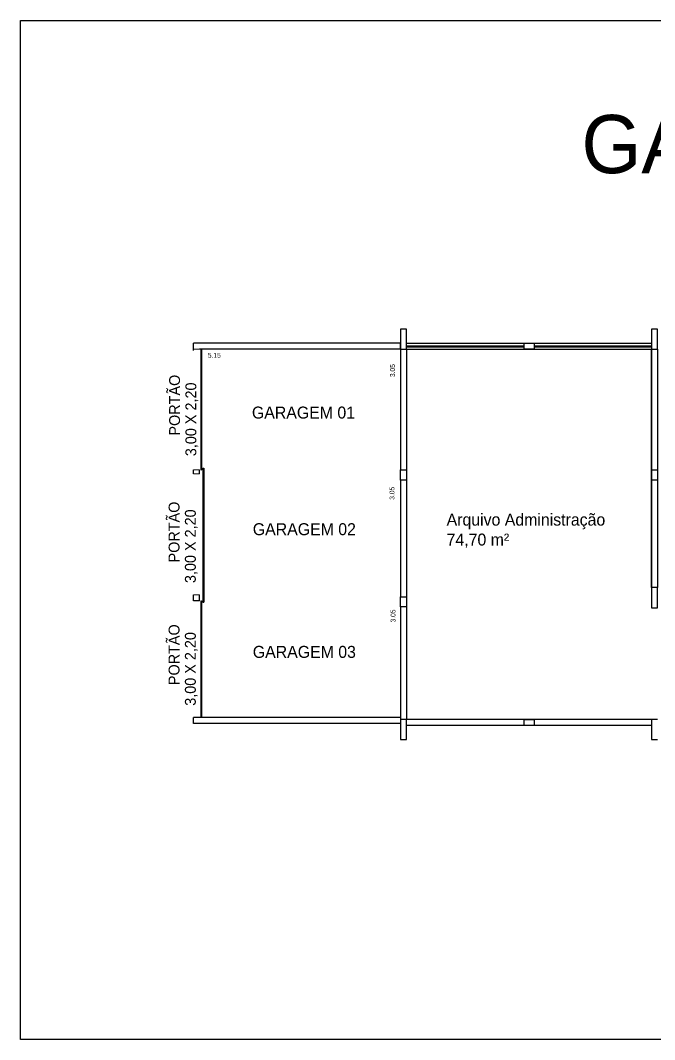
# Model space of a CAD drawing. Header units: inches. Extents: x 1211 to 1586, y 4594 to 4984.
# Drawn here: x 1211.16 to 1226.94, y 4664.73 to 4690.07 of the extents above; entities that cross this region are included whole.
import ezdxf

# ---------------------------------------------------------------- set-up
doc = ezdxf.new("R2010")
doc.units = ezdxf.units.IN
doc.header["$MEASUREMENT"] = 0
for name, color, linetype in [('.5', 5, 'Continuous'), ('0.8', 8, 'Continuous'), ('1', 1, 'Continuous'), ('Capa4', 4, 'Continuous'), ('Layer2', 2, 'Continuous'), ('PORTA', 3, 'Continuous'), ('Vão', 2, 'Continuous')]:
    doc.layers.add(name, color=color, linetype=linetype)
doc.layers.add('DESENHO', color=7, linetype='Continuous', lineweight=5)
doc.dimstyles.new('COTAS INTERNA', dxfattribs={"dimtxt": 0.12, "dimasz": 0.18, "dimexe": 0.18, "dimexo": 0.0625, "dimgap": 0.09, "dimtad": 2, "dimjust": 1, "dimtoh": 1, "dimzin": 0, "dimdsep": 46, "dimtxsty": 'Standard', "dimblk": 'ARCHTICK', "dimcen": 0.09, "dimse1": 1, "dimse2": 1, "dimsd1": 1, "dimsd2": 1, "dimclrt": 7, "dimadec": 0, "dimazin": 0, "dimtfac": 1, "dimtofl": 0, "dimtmove": 0, "dimatfit": 1, "dimldrblk": 'ARCHTICK', "dimfxl": 1, "dimtolj": 2, "dimtzin": 0, "dimarcsym": 0})

# ---------------------------------------------------------------- blocks, each defined once
blk = doc.blocks.new('*D394')
at = {"layer": 'Defpoints', "color": 0, "transparency": 16777216}
for p in [(1215.467, 4681.891), (1220.617, 4681.891), (1220.617, 4681.891)]:
    blk.add_point(p, dxfattribs=at)
at = {"layer": 'Layer2', "color": 7, "transparency": 16777216, "insert": (1215.987, 4681.741), "char_height": 0.12, "attachment_point": 5}
blk.add_mtext('\\A2;5.15', dxfattribs=at)
blk = doc.blocks.new('_ARCHTICK')
at = {"color": 0, "linetype": 'ByBlock', "ltscale": 0.05, "const_width": 0.15}
blk.add_lwpolyline([(-0.5, -0.5), (0.5, 0.5)], dxfattribs=at)
blk = doc.blocks.new('*D395')
at = {"layer": 'Defpoints', "color": 0, "transparency": 16777216}
for p in [(1220.617, 4681.891), (1220.571, 4678.841), (1220.617, 4678.841)]:
    blk.add_point(p, dxfattribs=at)
at = {"layer": 'Layer2', "color": 7, "transparency": 16777216, "insert": (1220.421, 4681.361), "char_height": 0.12, "attachment_point": 5, "rotation": 90}
blk.add_mtext('\\A2;3.05', dxfattribs=at)
blk = doc.blocks.new('*D396')
at = {"layer": 'Defpoints', "color": 0, "transparency": 16777216}
for p in [(1220.571, 4678.841), (1220.559, 4675.791), (1220.617, 4675.791)]:
    blk.add_point(p, dxfattribs=at)
at = {"layer": 'Layer2', "color": 7, "transparency": 16777216, "insert": (1220.409, 4678.311), "char_height": 0.12, "attachment_point": 5, "rotation": 90}
blk.add_mtext('\\A2;3.05', dxfattribs=at)
blk = doc.blocks.new('*D397')
at = {"layer": 'Defpoints', "color": 0, "transparency": 16777216}
for p in [(1220.617, 4675.791), (1220.585, 4672.741), (1220.617, 4672.741)]:
    blk.add_point(p, dxfattribs=at)
at = {"layer": 'Layer2', "color": 7, "transparency": 16777216, "insert": (1220.435, 4675.261), "char_height": 0.12, "attachment_point": 5, "rotation": 90}
blk.add_mtext('\\A2;3.05', dxfattribs=at)

msp = doc.modelspace()

# ---------------------------------------------------------------- linework, layer by layer
at = {"layer": '.5'}
for p, q in [((1227.0172, 4672.6906), (1226.8672, 4672.6906)), ((1226.8672, 4672.6906), (1226.8672, 4672.1906)), ((1226.8672, 4672.1906), (1227.0172, 4672.1906))]:
    msp.add_line(p, q, dxfattribs=at)
for points in [[(1220.7672, 4681.8906), (1220.7672, 4682.3906), (1220.6172, 4682.3906), (1220.6172, 4681.8906), (1220.7672, 4681.8906)], [(1220.7672, 4681.8906), (1220.7672, 4682.3906), (1220.6172, 4682.3906), (1220.6172, 4681.8906), (1220.7672, 4681.8906)], [(1227.0172, 4681.8906), (1227.0172, 4682.3906), (1226.8672, 4682.3906), (1226.8672, 4681.8906), (1227.0172, 4681.8906)], [(1223.9422, 4681.8906), (1223.6922, 4681.8906), (1223.6922, 4682.0406), (1223.9422, 4682.0406), (1223.9422, 4681.8906)], [(1220.6172, 4678.6406), (1220.6172, 4678.8906), (1220.7672, 4678.8906), (1220.7672, 4678.6406), (1220.6172, 4678.6406)], [(1226.8672, 4678.6406), (1226.8672, 4678.8906), (1227.0172, 4678.8906), (1227.0172, 4678.6406), (1226.8672, 4678.6406)], [(1227.0172, 4675.4656), (1227.0172, 4675.9656), (1226.8672, 4675.9656), (1226.8672, 4675.4656), (1227.0172, 4675.4656)], [(1220.6172, 4675.4906), (1220.6172, 4675.7406), (1220.7672, 4675.7406), (1220.7672, 4675.4906), (1220.6172, 4675.4906)], [(1220.7672, 4672.1906), (1220.7672, 4672.6906), (1220.6172, 4672.6906), (1220.6172, 4672.1906), (1220.7672, 4672.1906)], [(1220.7672, 4672.1906), (1220.7672, 4672.6906), (1220.6172, 4672.6906), (1220.6172, 4672.1906), (1220.7672, 4672.1906)], [(1223.9422, 4672.5406), (1223.6922, 4672.5406), (1223.6922, 4672.6906), (1223.9422, 4672.6906), (1223.9422, 4672.5406)]]:
    msp.add_lwpolyline(points, dxfattribs=at)
for p, q in [((1215.4672, 4681.8606), (1215.4672, 4682.0406)), ((1220.6172, 4682.0406), (1215.4672, 4682.0406)), ((1220.6172, 4681.8906), (1215.6172, 4681.8906)), ((1220.6172, 4681.8906), (1220.6172, 4682.0406)), ((1220.6172, 4681.8906), (1220.6172, 4678.8906)), ((1220.7672, 4682.0406), (1226.8672, 4682.0406)), ((1220.7672, 4681.8906), (1226.8672, 4681.8906)), ((1220.7672, 4681.8906), (1220.7672, 4678.8906)), ((1215.4672, 4678.7906), (1215.4672, 4678.8906)), ((1215.6172, 4678.7906), (1215.6172, 4678.8906)), ((1220.6172, 4678.6406), (1220.6172, 4675.7406)), ((1220.7672, 4678.6406), (1220.7672, 4675.7406)), ((1215.4672, 4675.6406), (1215.4672, 4675.7906)), ((1215.6172, 4675.6406), (1215.6172, 4675.7906)), ((1215.6172, 4675.6406), (1215.4672, 4675.6406)), ((1220.6172, 4675.4906), (1220.6172, 4672.5906)), ((1220.7672, 4675.4906), (1220.7672, 4672.6906)), ((1215.4672, 4672.5906), (1215.4672, 4672.7406)), ((1220.6172, 4672.7406), (1215.4672, 4672.7406)), ((1220.6172, 4672.5906), (1215.4672, 4672.5906)), ((1226.8672, 4672.6906), (1220.7672, 4672.6906)), ((1220.7672, 4672.5406), (1220.7672, 4672.6906)), ((1226.8672, 4672.5406), (1220.7672, 4672.5406))]:
    msp.add_line(p, q)
at = {"color": 1}
for p, q in [((1215.6522, 4681.8906), (1215.6522, 4678.8906)), ((1215.6722, 4681.8906), (1215.6722, 4678.8906)), ((1215.6522, 4678.8906), (1215.6722, 4678.8906)), ((1215.7024, 4678.9346), (1215.7024, 4675.6013)), ((1215.7024, 4678.9346), (1215.7224, 4678.9346)), ((1215.7224, 4678.9346), (1215.7224, 4675.6013)), ((1215.6522, 4675.6406), (1215.6522, 4672.7406)), ((1215.6522, 4675.6406), (1215.6722, 4675.6406)), ((1215.6722, 4675.6406), (1215.6722, 4672.7406)), ((1215.7024, 4675.6013), (1215.7224, 4675.6013))]:
    msp.add_line(p, q, dxfattribs=at)
msp.add_lwpolyline([(1226.8672, 4681.8906), (1227.0172, 4681.8906), (1227.0172, 4675.9656), (1226.8672, 4675.9656)], close=True)
at = {"layer": '1'}
for p, q in [((1220.7672, 4682.0406), (1223.6922, 4682.0406)), ((1220.7672, 4681.8906), (1223.6922, 4681.8906)), ((1223.9422, 4682.0406), (1226.8672, 4682.0406)), ((1223.9422, 4681.8906), (1226.8672, 4681.8906))]:
    msp.add_line(p, q, dxfattribs=at)
at = {"layer": 'Capa4'}
msp.add_line((1226.8672, 4681.8906), (1226.8672, 4675.9656), dxfattribs=at)
at = {"layer": 'DESENHO'}
for p, q in [((1215.6172, 4681.8906), (1215.4672, 4681.8906)), ((1215.6172, 4678.8906), (1215.4672, 4678.8906)), ((1215.6172, 4678.8906), (1215.4672, 4678.8906)), ((1215.6172, 4678.7906), (1215.4672, 4678.7906)), ((1215.6172, 4675.7906), (1215.4672, 4675.7906)), ((1215.6172, 4675.7906), (1215.4672, 4675.7906))]:
    msp.add_line(p, q, dxfattribs=at)
at = {"layer": 'Layer2'}
msp.add_lwpolyline([(1258.9778, 4664.7298), (1211.1619, 4664.7298), (1211.1619, 4690.0671), (1258.9778, 4690.0671)], close=True, dxfattribs=at)
at = {"layer": 'PORTA'}
msp.add_line((1215.4672, 4681.8606), (1215.4672, 4681.8906), dxfattribs=at)
at = {"layer": 'Vão'}
for p, q in [((1220.7672, 4681.9806), (1223.6922, 4681.9806)), ((1220.7672, 4681.9506), (1223.6922, 4681.9506)), ((1223.9422, 4681.9806), (1226.8672, 4681.9806)), ((1223.9422, 4681.9506), (1226.8672, 4681.9506))]:
    msp.add_line(p, q, dxfattribs=at)

# ---------------------------------------------------------------- texts
at = {"layer": '0.8', "extrusion": (-0.141435, 3.16192e-13, 0.989948), "text_direction": (0.989948, 0, 0.141435)}
for s, insert, char_height, width, attachment_point in [('\\A1;GARAGENS - CENTRO ADM', (1250.5567, 4686.248, 0.0567), 1.446886, 41.192764, 9), ('GARAGEM 01', (1216.9234, 4680.1643, -0.214), 0.29798, 3.787002, 7), ('Arquivo Administração       74,70 m²', (1221.7668, 4676.9555, -0.2885), 0.297984, 4.789524, 7), ('GARAGEM 02', (1216.945, 4677.2653, -0.214), 0.29798, 3.852602, 7), ('GARAGEM 03', (1216.945, 4674.2153, -0.214), 0.29798, 3.852602, 7)]:
    msp.add_mtext(s, dxfattribs=dict(at, insert=insert, char_height=char_height, width=width, attachment_point=attachment_point))
at = {"layer": '0.8', "extrusion": (3.16148e-13, -0.141435, 0.989948), "char_height": 0.27054, "width": 3.143679, "attachment_point": 1, "text_direction": (0, 0.989948, 0.141435)}
for s, insert in [('PORTÃO', (1214.8634, 4679.7461)), ('3,00 X 2,20', (1215.2689, 4679.2332)), ('PORTÃO', (1214.8506, 4676.5916)), ('3,00 X 2,20', (1215.2561, 4676.0787)), ('PORTÃO', (1214.8506, 4673.5416)), ('3,00 X 2,20', (1215.2561, 4673.0287))]:
    msp.add_mtext(s, dxfattribs=dict(at, insert=insert))

# ---------------------------------------------------------------- dimensions: what is measured, and where the dimension line sits
at = {"layer": 'Layer2'}
dim = msp.add_linear_dim(base=(1220.6172, 4681.8906), p1=(1215.4672, 4681.8906), p2=(1220.6172, 4681.8906), dimstyle='COTAS INTERNA', dxfattribs=at)
dim.commit()
dim.dimension.update_dxf_attribs({"geometry": '*D394', "text_midpoint": (1215.9872, 4681.7406)})
for base, p1, p2, picture, middle in [((1220.5708, 4678.8406), (1220.6172, 4681.8906), (1220.6172, 4678.8406), '*D395', (1220.4208, 4681.3606)), ((1220.5595, 4675.7906), (1220.5708, 4678.8406), (1220.6172, 4675.7906), '*D396', (1220.4095, 4678.3106)), ((1220.5851, 4672.7406), (1220.6172, 4675.7906), (1220.6172, 4672.7406), '*D397', (1220.4351, 4675.2606))]:
    dim = msp.add_linear_dim(base=base, p1=p1, p2=p2, angle=90, dimstyle='COTAS INTERNA', dxfattribs=at)
    dim.commit()
    dim.dimension.update_dxf_attribs({"geometry": picture, "text_midpoint": middle})

doc.saveas('drawing.dxf')
